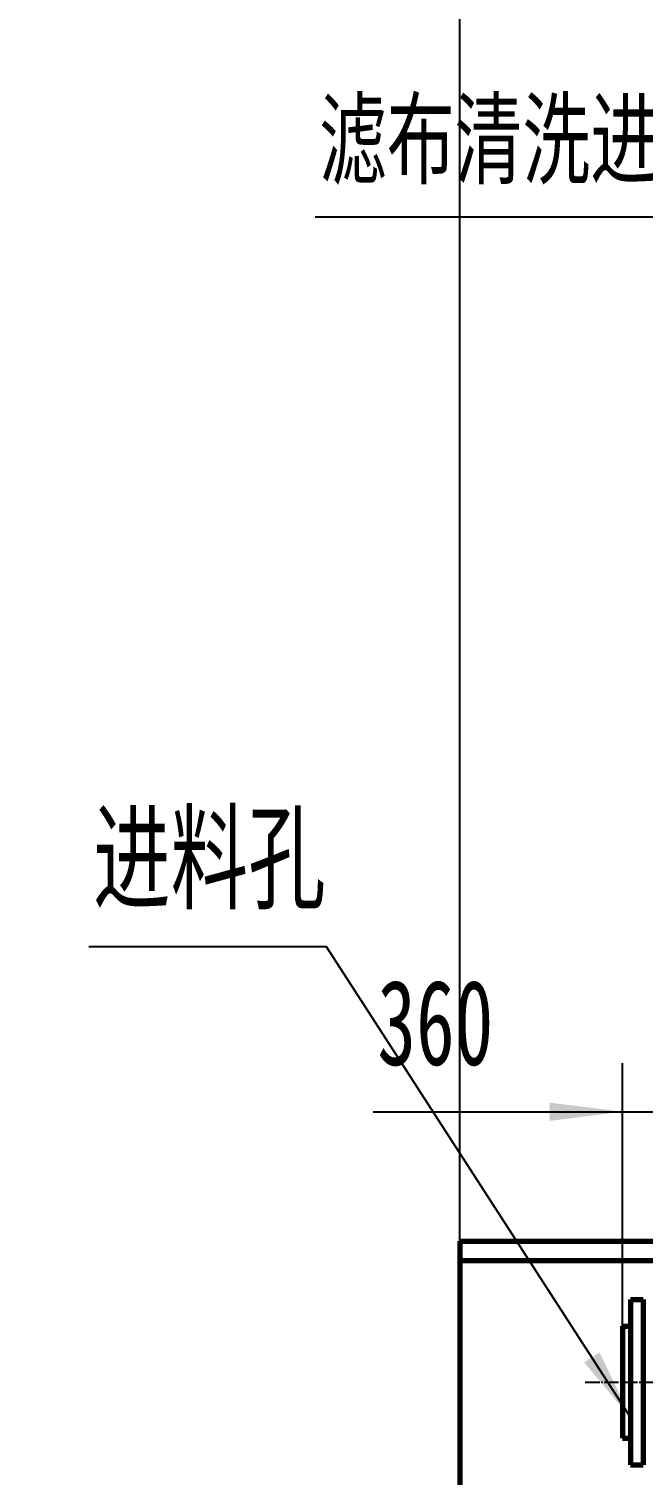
# Model space of a CAD drawing. Header units: millimetres. Extents: x -14850 to 14850, y -10500 to 10500.
# Drawn here: x -12268 to -11006, y 2536 to 5507 of the extents above; entities that cross this region are included whole.
import ezdxf

# ---------------------------------------------------------------- set-up
doc = ezdxf.new("R2010")
doc.units = ezdxf.units.MM
doc.linetypes.add('EB_DASHDOT', pattern=[39, 30, -3, 3, -3])
for name, color, linetype, lineweight in [('CAXA0', 7, 'Continuous', 70), ('CAXA1', 1, 'EB_DASHDOT', 25), ('CAXA4', 3, 'Continuous', 25)]:
    doc.layers.add(name, color=color, linetype=linetype, lineweight=lineweight)
doc.styles.add('标准', font='', dxfattribs={"width": 0.667})
doc.styles.get('标准').set_extended_font_data('NSimSun')
doc.dimstyles.new('标准', dxfattribs={"dimscale": 50, "dimtxt": 3.5, "dimasz": 3, "dimexe": 2, "dimexo": 0, "dimtad": 1, "dimdec": 1, "dimzin": 12, "dimdsep": 46, "dimtxsty": '标准', "dimcen": 0, "dimdle": 4, "dimaunit": 1, "dimazin": 2, "dimtfac": 1, "dimtdec": 3, "dimtmove": 0, "dimatfit": 3, "dimfxl": 0, "dimtolj": 1, "dimtzin": 0, "dimarcsym": 0})

# ---------------------------------------------------------------- blocks, each defined once
blk = doc.blocks.new('*D159')
at = {"layer": 'CAXA4', "linetype": 'Continuous', "lineweight": 25}
blk.add_hatch(color=0, dxfattribs=at).paths.add_polyline_path([(-10572.4, 4233.7), (-10579.6, 4365.7), (-10611.9, 4359.9)], flags=0)
at = {"layer": 'CAXA4', "color": 0, "linetype": 'Continuous', "lineweight": 25}
for p, q in [((-10733.1, 5120.7), (-11679.7, 5120.7)), ((-10572.4, 4233.7), (-10733.1, 5120.7))]:
    blk.add_line(p, q, dxfattribs=at)
at = {"layer": 'CAXA4', "color": 0, "linetype": 'Continuous', "lineweight": 25, "insert": (-11672.1, 5357.8), "char_height": 153.125, "attachment_point": 1, "style": '标准'}
blk.add_mtext('\\fNSimSun|b0|i0|p34;滤布清洗进水孔', dxfattribs=at)
blk = doc.blocks.new('*D224')
at = {"layer": 'CAXA4', "linetype": 'Continuous', "lineweight": 25}
blk.add_hatch(color=0, dxfattribs=at).paths.add_polyline_path([(-11030.1, 2651.3), (-11095.8, 2787.5), (-11127.3, 2767.1)], flags=0)
at = {"layer": 'CAXA4', "color": 0, "linetype": 'Continuous', "lineweight": 25}
for p, q in [((-11656.7, 3620.9), (-12144.8, 3620.9)), ((-11030.1, 2651.3), (-11656.7, 3620.9))]:
    blk.add_line(p, q, dxfattribs=at)
at = {"layer": 'CAXA4', "color": 0, "linetype": 'Continuous', "lineweight": 25, "insert": (-12136, 3891.9), "char_height": 175, "attachment_point": 1, "style": '标准'}
blk.add_mtext('\\fNSimSun|b0|i0|p34;进料孔', dxfattribs=at)
blk = doc.blocks.new('*D477')
at = {"layer": 'CAXA4', "linetype": 'Continuous', "lineweight": 25}
for points in [[(-11048.4, 3282.3), (-11198.4, 3263.5), (-11198.4, 3301)], [(-10687.4, 3282.3), (-10537.4, 3263.5), (-10537.4, 3301)]]:
    blk.add_hatch(color=0, dxfattribs=at).paths.add_polyline_path(points, flags=0)
at = {"layer": 'CAXA4', "color": 0, "linetype": 'Continuous', "lineweight": 25}
for p, q in [((-11048.4, 2611.7), (-11048.4, 3382.3)), ((-10687.4, 1723.7), (-10687.4, 3382.3)), ((-11560.8, 3282.3), (-10487.4, 3282.3))]:
    blk.add_line(p, q, dxfattribs=at)
at = {"layer": 'CAXA4', "color": 0, "linetype": 'Continuous', "lineweight": 25, "insert": (-11552.1, 3553.3), "char_height": 175, "attachment_point": 1, "style": '标准'}
blk.add_mtext('\\fNSimSun|b0|i0|p34;360', dxfattribs=at)
blk = doc.blocks.new('*D844')
at = {"layer": 'CAXA4', "linetype": 'Continuous', "lineweight": 25}
for points in [[(-13382.4, 8429.3), (-13232.4, 8410.6), (-13232.4, 8448.1)], [(-11382.4, 8429.3), (-11532.4, 8410.6), (-11532.4, 8448.1)]]:
    blk.add_hatch(color=0, dxfattribs=at).paths.add_polyline_path(points, flags=0)
at = {"layer": 'CAXA4', "color": 0, "linetype": 'Continuous', "lineweight": 25}
for p, q in [((-13382.4, 7906.7), (-13382.4, 8529.3)), ((-11382.4, 2336.7), (-11382.4, 8529.3)), ((-13382.4, 8429.3), (-11382.4, 8429.3))]:
    blk.add_line(p, q, dxfattribs=at)
at = {"layer": 'CAXA4', "color": 0, "linetype": 'Continuous', "lineweight": 25, "insert": (-12568.5, 8700.3), "char_height": 175, "attachment_point": 1, "style": '标准'}
blk.add_mtext('\\fNSimSun|b0|i0|p34;2000', dxfattribs=at)
blk = doc.blocks.new('*D869')
at = {"layer": 'CAXA4', "linetype": 'Continuous', "lineweight": 25}
for points in [[(-11382.4, 8429.3), (-11232.4, 8448.1), (-11232.4, 8410.6)], [(657.6, 8429.3), (507.6, 8448.1), (507.6, 8410.6)]]:
    blk.add_hatch(color=0, dxfattribs=at).paths.add_polyline_path(points, flags=0)
at = {"layer": 'CAXA4', "color": 0, "linetype": 'Continuous', "lineweight": 25}
for p, q in [((-11382.4, 3016.7), (-11382.4, 8529.3)), ((657.6, 3326.7), (657.6, 8529.3)), ((657.6, 8429.3), (-11382.4, 8429.3))]:
    blk.add_line(p, q, dxfattribs=at)
at = {"layer": 'CAXA4', "color": 0, "linetype": 'Continuous', "lineweight": 25, "insert": (-5597.3, 8700.3), "char_height": 175, "attachment_point": 1, "style": '标准'}
blk.add_mtext('\\fNSimSun|b0|i0|p34;12040', dxfattribs=at)

msp = doc.modelspace()

# ---------------------------------------------------------------- linework, layer by layer
at = {"layer": 'CAXA0'}
for p, q in [((-11382.38, 3016.67), (-11382.38, 2336.67)), ((-11382.38, 3016.67), (-10932.38, 3016.67)), ((-11382.38, 2976.67), (-8215.48, 2976.67)), ((-11032.38, 2896.67), (-11032.38, 2556.67)), ((-11032.38, 2896.67), (-11006.38, 2896.67)), ((-11006.38, 2896.67), (-11006.38, 2556.67)), ((-11048.38, 2841.67), (-11048.38, 2611.67)), ((-11048.38, 2841.67), (-11032.38, 2841.67)), ((-11048.38, 2611.67), (-11032.38, 2611.67)), ((-11032.38, 2556.67), (-11006.38, 2556.67))]:
    msp.add_line(p, q, dxfattribs=at)
at = {"layer": 'CAXA1', "linetype": 'EB_DASHDOT', "lineweight": 25}
msp.add_line((-11125.5, 2726.67), (-10912.38, 2726.67), dxfattribs=at)

# ---------------------------------------------------------------- block references
at = {"layer": 'CAXA4'}
msp.add_blockref('*D159', (0, 0), dxfattribs=at)
at = {"layer": 'CAXA4', "linetype": 'Continuous', "lineweight": 70}
msp.add_blockref('*D224', (0, 0), dxfattribs=at)

# ---------------------------------------------------------------- dimensions: what is measured, and where the dimension line sits
at = {"layer": 'CAXA4'}
for base, p1, p2, text, picture, middle in [((-12382.38, 8429.33), (-13382.38, 7906.7), (-11382.38, 2336.67), '\\fNSimSun;2000', '*D844', (-12382.38, 8580.46)), ((-5362.38, 8429.33), (657.62, 3326.67), (-11382.38, 3016.67), '\\fNSimSun;12040', '*D869', (-5362.38, 8580.46)), ((-11414.66, 3282.29), (-11048.38, 2611.67), (-10687.38, 1723.67), '\\fNSimSun;360', '*D477', (-11414.66, 3433.41))]:
    dim = msp.add_linear_dim(base=base, p1=p1, p2=p2, text=text, dimstyle='标准', dxfattribs=at)
    dim.commit()
    dim.dimension.update_dxf_attribs({"geometry": picture, "text_midpoint": middle})

doc.saveas('drawing.dxf')
